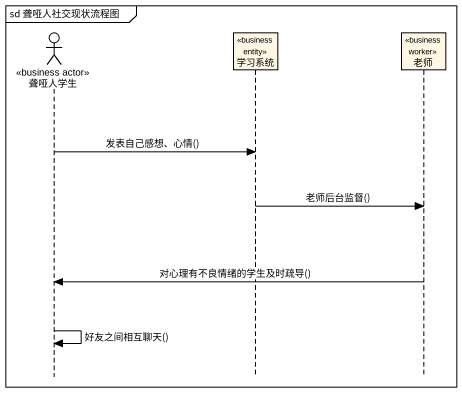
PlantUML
@startuml
mainframe sd 聋哑人社交现状流程图
hide footbox
actor 聋哑人学生 <<business actor>>
participant 学习系统 <<business entity>>
participant 老师 <<business worker>>

聋哑人学生 -> 学习系统 : 发表自己感想、心情()
学习系统 -> 老师 : 老师后台监督()
老师 -> 聋哑人学生 : 对心理有不良情绪的学生及时疏导()
聋哑人学生 -> 聋哑人学生 : 好友之间相互聊天()
@enduml
